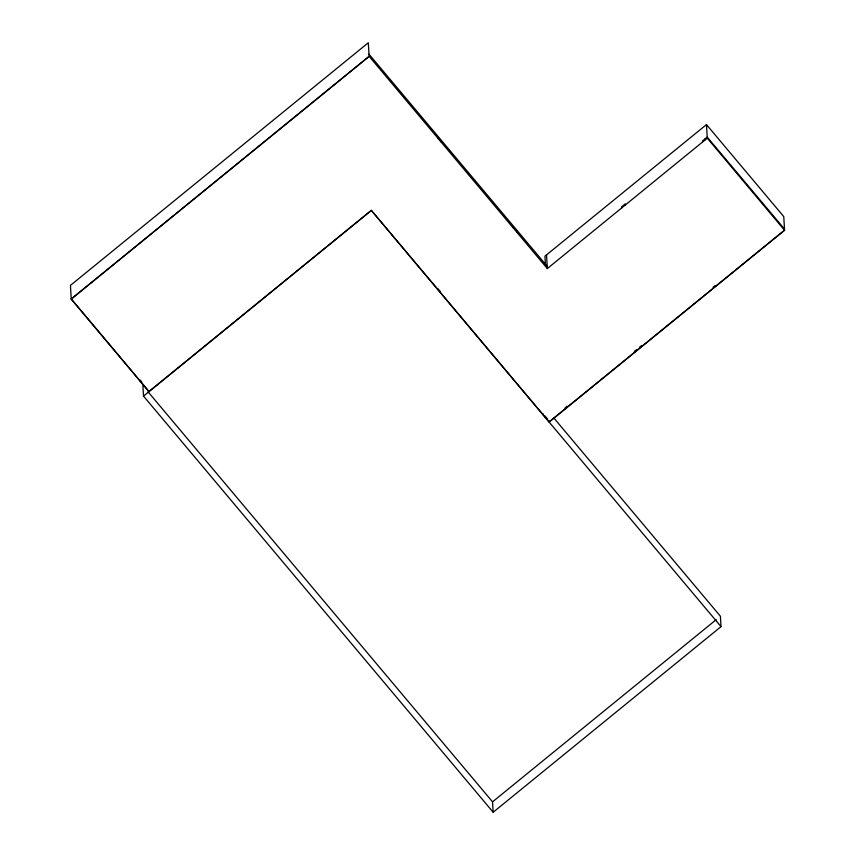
<?xml version="1.0" encoding="UTF-8"?>
<svg xmlns="http://www.w3.org/2000/svg" width="855" height="855" viewBox="0 0 855 855"><rect width="100%" height="100%" fill="white"/><g stroke="black" fill="none" stroke-linecap="round" stroke-linejoin="round"><path stroke-width="1.28" d="M71.243 299.09L369.125 56.43L368.313 42.75L70.431 285.399L71.243 299.09L149.005 391.633L71.232 298.951L369.114 56.302L547.35 268.566L707.277 138.147L784.569 230.273L549.134 422.06L549.06 420.895M148.994 391.505L371.369 210.362L549.124 421.921L784.559 230.134M553.645 417.753L720.402 616.231L721.022 626.64L493.164 812.25L143.522 396.1L371.369 210.362M784.569 230.273L783.757 216.582L706.476 124.595L544.924 256.19L545.447 264.954M565.123 407.824L567.132 406.189M634.357 351.426L636.419 349.738M639.529 347.205L641.603 345.516M713.049 287.312L715.122 285.634M493.164 812.25L492.544 801.84L716.255 619.608M784.505 229.108L707.213 137.121L702.586 140.893L702.65 141.919M368.986 54.207L547.211 266.332M438.572 289.385L440.09 291.192M544.571 415.551L547.595 419.153M371.38 210.49L721.022 626.64M141.748 381.929L140.231 380.122L140.295 381.148M148.065 391.825L492.544 801.84M706.476 124.595L707.288 138.275M704.926 138.991L704.98 140.017M625.358 204.879L625.294 203.853L621.628 206.835L621.692 207.861M546.537 254.876L547.35 268.566M546.131 417.411L546.195 418.565M543.01 413.692L543.075 414.718M517.157 232.517L517.104 231.491L513.321 226.981L513.374 228.007M441.201 142.101L438.113 137.473L438.166 138.499M437.813 288.488L437.878 289.514M142.903 385.691L143.522 396.1"/></g></svg>
